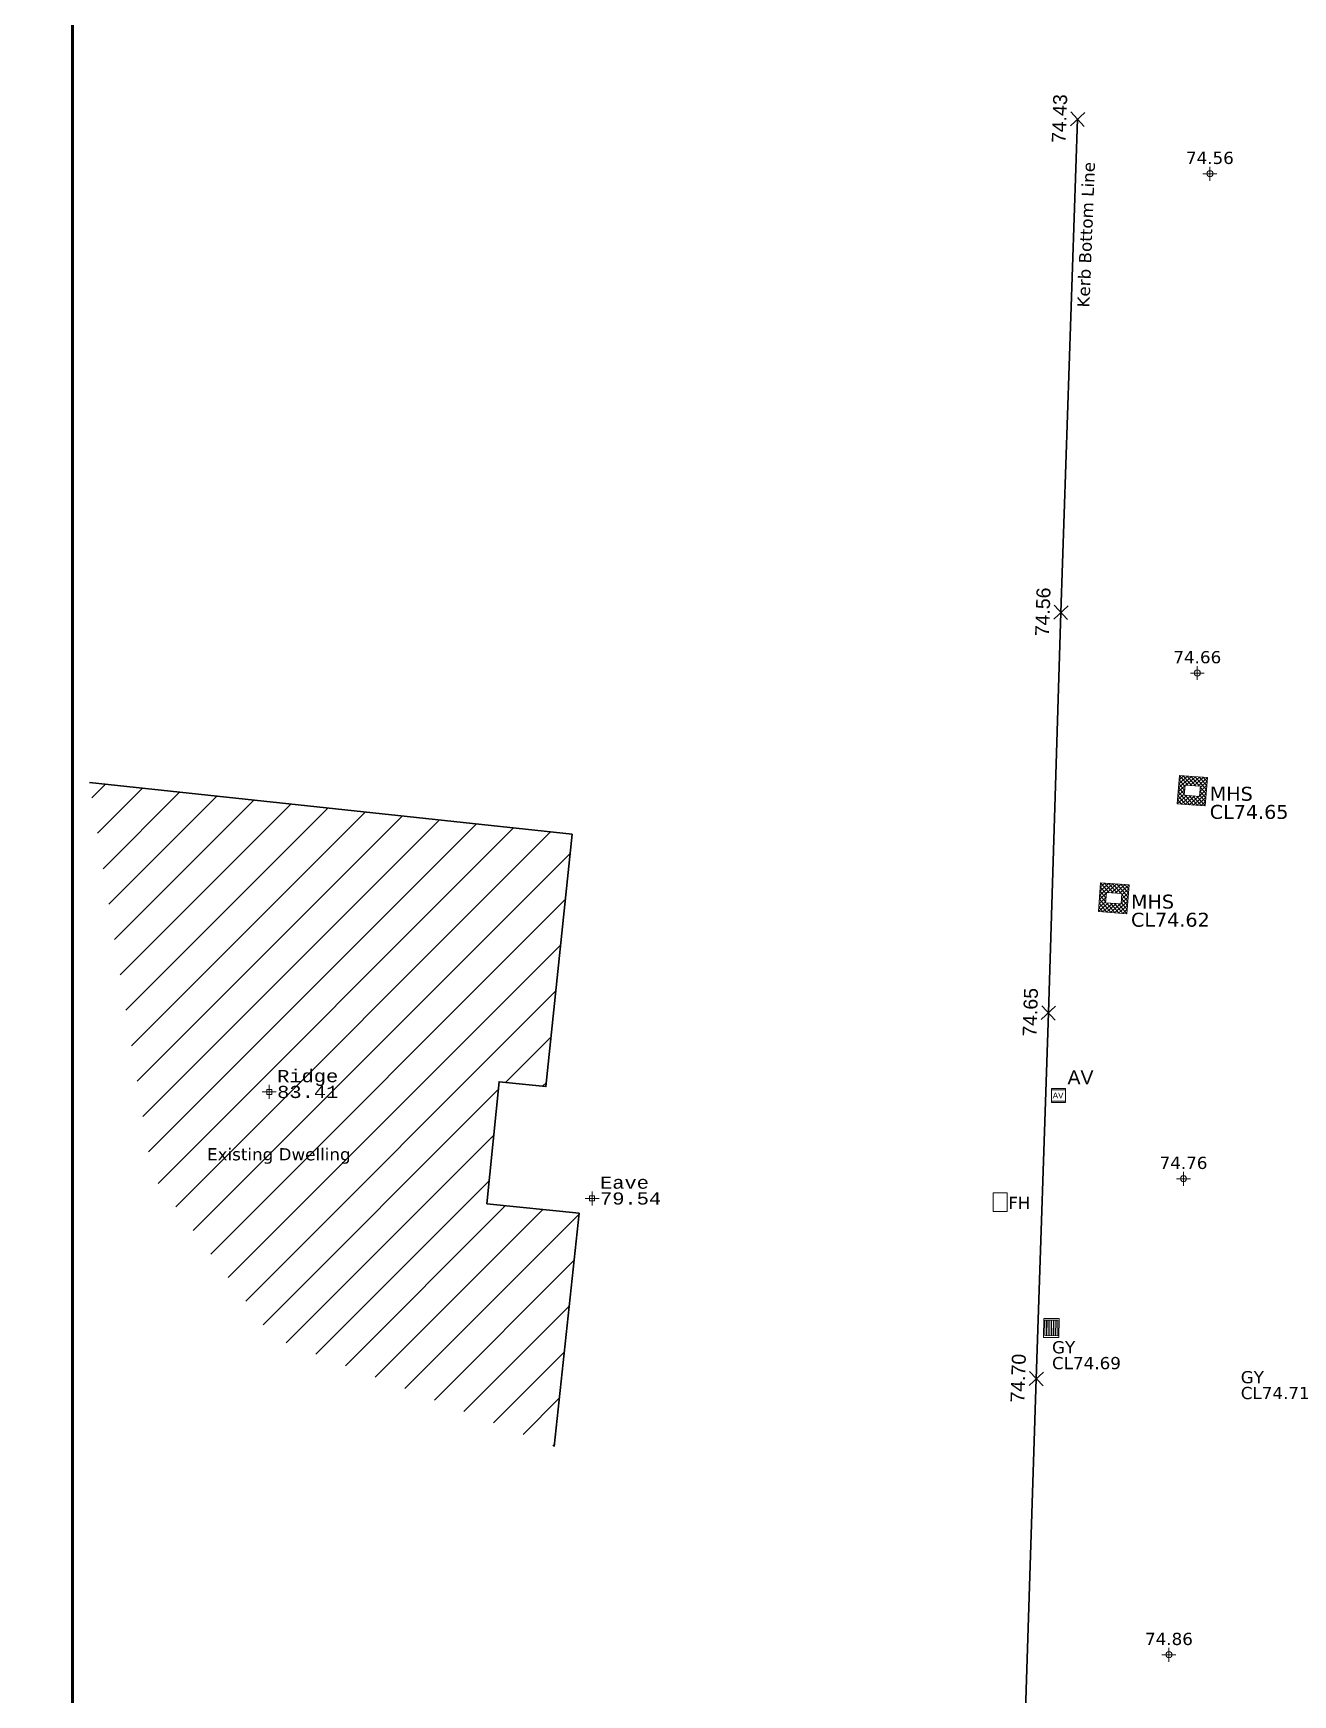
# Model space of a CAD drawing. Header units: metres. Extents: x 538443 to 538604, y 597904 to 598037.
# Drawn here: x 538442.51 to 538469.62, y 597942.54 to 597978.28 of the extents above; entities that cross this region are included whole.
import ezdxf
from ezdxf.enums import TextEntityAlignment as Align

# ---------------------------------------------------------------- set-up
doc = ezdxf.new("R2010")
doc.units = ezdxf.units.M
doc.header["$MEASUREMENT"] = 0
doc.header["$PDMODE"] = 1
doc.header["$PDSIZE"] = 0.1
doc.layers.get('0').update_dxf_attribs({"lineweight": 0})
for name, color, linetype, lineweight in [('Air Valve Symbol', 5, 'Continuous', 0), ('Air Valve Text', 5, 'Continuous', 0), ('Building Line', 5, 'Continuous', 35), ('Eave Elevation', 7, 'Continuous', 0), ('Eave Symbol', 7, 'Continuous', 0), ('Eave Text', 7, 'Continuous', 0), ('Fire Hydrant Symbol', 5, 'Continuous', 0), ('Fire Hydrant Text', 5, 'Continuous', 0), ('Gully Elevation', 150, 'Continuous', 0), ('Gully Symbol', 150, 'Continuous', 0), ('Gully Text', 150, 'Continuous', 0), ('Kerb Elevation', 7, 'Continuous', 0), ('Kerb Line', 7, 'Continuous', 35), ('Kerb Symbol', 7, 'Continuous', 0), ('Manhole Square Elevation', 7, 'Continuous', 0), ('Manhole Square Symbol', 7, 'Continuous', 0), ('Manhole Square Text', 7, 'Continuous', 0), ('Ridge Symbol', 7, 'Continuous', 0), ('Ridge Text', 7, 'Continuous', 0), ('Spot Height Symbol', 1, 'Continuous', 0), ('Template', 250, 'Continuous', 60), ('Text', 7, 'Continuous', 0)]:
    doc.layers.add(name, color=color, linetype=linetype, lineweight=lineweight)
doc.layers.add('POINTS', color=7, linetype='Continuous')
doc.layers.add('Spot Height-Text', color=7, linetype='Continuous')
doc.styles.add('2mm Arial', font='arial.ttf')
doc.styles.add('Edge Concrete 1.75', font='verdana.ttf')
doc.styles.add('Feature Height Text 1.75', font='cour.ttf')
doc.styles.add('Manhole Arial 2mm 115', font='verdana.ttf')
doc.styles.add('Spot Height Text', font='verdana.ttf')
doc.styles.get("Standard").update_dxf_attribs({"font": 'arial.ttf'})

# ---------------------------------------------------------------- blocks, each defined once
blk = doc.blocks.new('CROSS')
at = {"color": 0}
for points in [[(0.5, 0.5), (-0.5, -0.5)], [(0.5, -0.5), (-0.5, 0.5)]]:
    blk.add_lwpolyline(points, dxfattribs=at)
blk = doc.blocks.new('Gully')
for p, q in [((-0.311, -0.407), (-0.311, 0.407)), ((-0.286, -0.407), (-0.286, 0.407)), ((-0.161, -0.407), (-0.161, 0.407)), ((-0.136, -0.407), (-0.136, 0.407)), ((-0.011, -0.407), (-0.011, 0.407)), ((0.014, -0.407), (0.014, 0.407)), ((0.139, -0.407), (0.139, 0.407)), ((0.164, -0.407), (0.164, 0.407)), ((0.289, -0.407), (0.289, 0.407)), ((0.314, -0.407), (0.314, 0.407))]:
    blk.add_line(p, q)
for points in [[(0.5, 0.5), (-0.5, 0.5), (-0.5, -0.5), (0.5, -0.5)], [(0.426, 0.407), (-0.426, 0.407), (-0.426, -0.407), (0.426, -0.407)]]:
    blk.add_lwpolyline(points, close=True)
blk = doc.blocks.new('plus circle Colour 1')
at = {"color": 1, "lineweight": 0}
for p, q in [((0, 0), (0, 0.5)), ((0, 0), (-0.5, 0)), ((0.5, 0), (0, 0)), ((0, -0.5), (0, 0))]:
    blk.add_line(p, q, dxfattribs=at)
blk.add_circle((0, 0), 0.217, dxfattribs=at)
blk = doc.blocks.new('Air valve')
for p, q in [((0.5, 0.4), (-0.5, 0.4)), ((-0.5, -0.4), (0.5, -0.4))]:
    blk.add_line(p, q)
blk.add_lwpolyline([(-0.5, -0.5), (0.5, -0.5), (0.5, 0.5), (-0.5, 0.5)], close=True)
blk.add_text('AV', height=0.413).set_placement((-0.41, -0.2))
blk = doc.blocks.new('plus box')
for p, q in [((0, 0.5), (0, 0)), ((0, 0), (-0.5, 0)), ((0, 0), (0, -0.5)), ((0.5, 0), (0, 0))]:
    blk.add_line(p, q)
blk.add_lwpolyline([(-0.18, 0.18), (-0.18, -0.18), (0.18, -0.18), (0.18, 0.18)], close=True)

msp = doc.modelspace()

# ---------------------------------------------------------------- hatches: boundary and pattern name
at = {"layer": 'Text'}
h = msp.add_hatch(dxfattribs=at)
h.set_pattern_fill('ANSI31', color=5, scale=5)
h.paths.add_polyline_path([(538544.854, 598034.139), (538544.072, 598037.072), (538541.64, 598036.877), (538538.65, 598035.342), (538541.49, 598027.604), (538546.223, 598029.353)])
h.paths.add_polyline_path([(538541.898, 598036.157), (538541.898, 598036.252), (538541.843, 598036.252), (538541.748, 598036.307), (538541.843, 598036.307), (538541.843, 598036.362), (538541.898, 598036.457), (538541.898, 598036.362), (538541.953, 598036.362), (538542.048, 598036.307), (538541.953, 598036.307), (538541.953, 598036.252)], flags=16)
h.paths.add_polyline_path([(538525.045, 598029.3), (538517.611, 598027.856), (538512.092, 598026.783), (538515.001, 598018.507), (538523.995, 598021.7), (538531.905, 598024.514)])
h.paths.add_polyline_path([(538520.85, 598023.72), (538520.755, 598023.72), (538520.755, 598023.665), (538520.7, 598023.57), (538520.7, 598023.665), (538520.645, 598023.665), (538520.55, 598023.72), (538520.645, 598023.72), (538520.645, 598023.775), (538520.7, 598023.87), (538520.7, 598023.775), (538520.755, 598023.775)], flags=16)
h.paths.add_polyline_path([(538454.109, 597961.05), (538443.717, 597962.161), (538445.077, 597953.701), (538447.667, 597950.221), (538453.723, 597947.879), (538454.261, 597952.897), (538452.274, 597953.101), (538452.537, 597955.724), (538453.546, 597955.62)])
h.paths.add_polyline_path([(538447.534, 597955.451), (538447.439, 597955.506), (538447.534, 597955.506), (538447.534, 597955.561), (538447.589, 597955.656), (538447.589, 597955.561), (538447.644, 597955.561), (538447.739, 597955.506), (538447.644, 597955.506), (538447.644, 597955.451), (538447.589, 597955.356), (538447.589, 597955.451)], flags=16)
h.paths.add_polyline_path([(538450.956, 597941.06), (538444.235, 597941.895), (538442.509, 597936.061), (538443.223, 597931.956), (538444.741, 597929.323), (538451.686, 597927.946), (538452.047, 597930.709), (538449.68, 597930.991), (538450.171, 597934.943), (538450.178, 597934.943)])
h.paths.add_polyline_path([(538445.339, 597932.008), (538445.339, 597931.913), (538445.394, 597931.913), (538445.489, 597931.858), (538445.394, 597931.858), (538445.394, 597931.803), (538445.339, 597931.708), (538445.339, 597931.803), (538445.284, 597931.803), (538445.189, 597931.858), (538445.284, 597931.858), (538445.284, 597931.913)], flags=16)
h.paths.add_polyline_path([(538548.379, 597941.458), (538541.164, 597941.803), (538540.899, 597935.059), (538541.364, 597935.041), (538541.201, 597932.17), (538543.855, 597932.405), (538544.804, 597934.666), (538546.788, 597935.392)])
h.paths.add_polyline_path([(538543.986, 597941.524), (538543.891, 597941.524), (538543.891, 597941.469), (538543.836, 597941.374), (538543.836, 597941.469), (538543.781, 597941.469), (538543.686, 597941.524), (538543.781, 597941.524), (538543.781, 597941.579), (538543.836, 597941.674), (538543.836, 597941.579), (538543.891, 597941.579)], flags=16)
h.paths.add_polyline_path([(538543.609, 597938.306), (538543.514, 597938.306), (538543.514, 597938.251), (538543.459, 597938.156), (538543.459, 597938.251), (538543.404, 597938.251), (538543.309, 597938.306), (538543.404, 597938.306), (538543.404, 597938.361), (538543.459, 597938.456), (538543.459, 597938.361), (538543.514, 597938.361)], flags=16)
h.paths.add_polyline_path([(538446.164, 597953.872), (538449.429, 597953.872), (538449.429, 597954.395), (538446.164, 597954.395)], flags=24)
h.paths.add_polyline_path([(538447.665, 597955.535), (538449.233, 597955.535), (538449.233, 597956.101), (538447.665, 597956.101)], flags=24)
h.paths.add_polyline_path([(538447.686, 597955.294), (538449.212, 597955.294), (538449.212, 597955.737), (538447.686, 597955.737)], flags=24)
h.paths.add_polyline_path([(538443.495, 597933.964), (538446.76, 597933.964), (538446.76, 597934.487), (538443.495, 597934.487)], flags=24)
h.paths.add_polyline_path([(538445.415, 597931.887), (538446.983, 597931.887), (538446.983, 597932.453), (538445.415, 597932.453)], flags=24)
h.paths.add_polyline_path([(538445.436, 597931.646), (538446.962, 597931.646), (538446.962, 597932.089), (538445.436, 597932.089)], flags=24)
h.paths.add_polyline_path([(538543.028, 597936.412), (538546.293, 597936.412), (538546.293, 597936.935), (538543.028, 597936.935)], flags=24)
h.paths.add_polyline_path([(538542.727, 597940.856), (538543.622, 597940.856), (538543.622, 597941.306), (538542.727, 597941.306)], flags=24)
h.paths.add_polyline_path([(538542.726, 597940.459), (538543.928, 597940.459), (538543.928, 597940.919), (538542.726, 597940.919)], flags=24)
h.paths.add_polyline_path([(538543.535, 597938.335), (538545.103, 597938.335), (538545.103, 597938.901), (538543.535, 597938.901)], flags=24)
h.paths.add_polyline_path([(538543.556, 597938.094), (538545.082, 597938.094), (538545.082, 597938.537), (538543.556, 597938.537)], flags=24)

# ---------------------------------------------------------------- linework, layer by layer
at = {"layer": 'Building Line'}
msp.add_lwpolyline([(538453.723, 597947.879), (538454.261, 597952.897), (538452.274, 597953.101), (538452.537, 597955.724), (538453.546, 597955.62), (538454.109, 597961.05), (538443.717, 597962.161)], dxfattribs=at)
at = {"layer": 'Fire Hydrant Symbol'}
msp.add_lwpolyline([(538463.174, 597952.934), (538463.174, 597953.334), (538463.474, 597953.334), (538463.474, 597952.934), (538463.174, 597952.934)], dxfattribs=at)
at = {"layer": 'Kerb Line'}
msp.add_lwpolyline([(538463.856, 597941.743), (538464.102, 597949.335), (538464.363, 597957.206), (538464.632, 597965.822), (538464.991, 597976.434)], dxfattribs=at)
at = {"layer": 'Manhole Square Symbol'}
for p, q in [((538467.136, 597961.705), (538467.182, 597962.314)), ((538467.162, 597962.049), (538467.444, 597962.294)), ((538467.169, 597962.135), (538467.359, 597962.3)), ((538467.175, 597962.222), (538467.274, 597962.307)), ((538467.182, 597962.314), (538467.785, 597962.268)), ((538467.182, 597962.314), (538467.361, 597962.104)), ((538467.267, 597962.307), (538467.446, 597962.097)), ((538467.321, 597962.107), (538467.529, 597962.287)), ((538467.353, 597962.301), (538467.531, 597962.091)), ((538467.407, 597962.1), (538467.615, 597962.281)), ((538467.438, 597962.294), (538467.617, 597962.085)), ((538467.492, 597962.094), (538467.7, 597962.275)), ((538467.523, 597962.288), (538467.765, 597962.004)), ((538467.609, 597962.282), (538467.772, 597962.09)), ((538467.694, 597962.275), (538467.778, 597962.176)), ((538467.143, 597961.791), (538467.289, 597961.918)), ((538467.149, 597961.877), (538467.296, 597962.004)), ((538467.156, 597961.963), (538467.302, 597962.091)), ((538467.156, 597961.969), (538467.398, 597961.685)), ((538467.163, 597962.055), (538467.289, 597961.908)), ((538467.169, 597962.142), (538467.295, 597961.994)), ((538467.176, 597962.228), (538467.302, 597962.08)), ((538467.287, 597961.89), (538467.304, 597962.108)), ((538467.304, 597962.108), (538467.634, 597962.083)), ((538467.477, 597961.679), (538467.759, 597961.924)), ((538467.577, 597962.088), (538467.785, 597962.268)), ((538467.618, 597961.865), (538467.634, 597962.083)), ((538467.619, 597961.883), (538467.766, 597962.01)), ((538467.626, 597961.969), (538467.772, 597962.096)), ((538467.626, 597961.979), (538467.752, 597961.832)), ((538467.632, 597962.055), (538467.779, 597962.182)), ((538467.633, 597962.066), (538467.759, 597961.918)), ((538467.739, 597961.659), (538467.785, 597962.268)), ((538467.136, 597961.705), (538467.344, 597961.886)), ((538467.136, 597961.705), (538467.739, 597961.659)), ((538467.143, 597961.797), (538467.228, 597961.698)), ((538467.15, 597961.883), (538467.313, 597961.692)), ((538467.221, 597961.698), (538467.43, 597961.879)), ((538467.287, 597961.89), (538467.618, 597961.865)), ((538467.305, 597961.889), (538467.483, 597961.679)), ((538467.307, 597961.692), (538467.515, 597961.873)), ((538467.39, 597961.882), (538467.569, 597961.672)), ((538467.392, 597961.686), (538467.6, 597961.866)), ((538467.475, 597961.876), (538467.654, 597961.666)), ((538467.561, 597961.869), (538467.739, 597961.659)), ((538467.563, 597961.673), (538467.753, 597961.838)), ((538467.62, 597961.893), (538467.746, 597961.745)), ((538467.648, 597961.666), (538467.746, 597961.752)), ((538465.441, 597959.385), (538465.486, 597960.006)), ((538465.46, 597959.648), (538465.609, 597959.779)), ((538465.467, 597959.736), (538465.753, 597959.986)), ((538465.473, 597959.824), (538465.666, 597959.993)), ((538465.473, 597959.83), (538465.602, 597959.68)), ((538465.479, 597959.912), (538465.579, 597959.999)), ((538465.48, 597959.918), (538465.608, 597959.768)), ((538465.486, 597960.006), (538466.099, 597959.961)), ((538465.486, 597960.006), (538465.668, 597959.792)), ((538465.573, 597959.999), (538465.755, 597959.786)), ((538465.594, 597959.574), (538465.61, 597959.797)), ((538465.61, 597959.797), (538465.946, 597959.772)), ((538465.628, 597959.795), (538465.839, 597959.98)), ((538465.66, 597959.993), (538465.842, 597959.78)), ((538465.715, 597959.789), (538465.926, 597959.974)), ((538465.746, 597959.987), (538465.929, 597959.774)), ((538465.802, 597959.783), (538466.013, 597959.968)), ((538465.833, 597959.981), (538466.08, 597959.692)), ((538465.888, 597959.776), (538466.099, 597959.961)), ((538465.92, 597959.974), (538466.086, 597959.779)), ((538465.93, 597959.55), (538465.946, 597959.772)), ((538465.938, 597959.655), (538466.087, 597959.786)), ((538465.944, 597959.743), (538466.093, 597959.873)), ((538466.007, 597959.968), (538466.093, 597959.867)), ((538466.054, 597959.34), (538466.099, 597959.961)), ((538465.441, 597959.385), (538465.652, 597959.57)), ((538465.448, 597959.473), (538465.596, 597959.603)), ((538465.448, 597959.479), (538465.534, 597959.378)), ((538465.454, 597959.56), (538465.603, 597959.691)), ((538465.454, 597959.567), (538465.621, 597959.372)), ((538465.461, 597959.655), (538465.708, 597959.366)), ((538465.467, 597959.742), (538465.596, 597959.592)), ((538465.528, 597959.379), (538465.739, 597959.563)), ((538465.594, 597959.574), (538465.93, 597959.55)), ((538465.612, 597959.573), (538465.794, 597959.359)), ((538465.615, 597959.372), (538465.826, 597959.557)), ((538465.699, 597959.566), (538465.881, 597959.353)), ((538465.701, 597959.366), (538465.912, 597959.551)), ((538465.785, 597959.56), (538465.968, 597959.347)), ((538465.788, 597959.36), (538466.074, 597959.61)), ((538465.872, 597959.554), (538466.054, 597959.34)), ((538465.875, 597959.353), (538466.068, 597959.522)), ((538465.932, 597959.568), (538466.08, 597959.698)), ((538465.932, 597959.579), (538466.061, 597959.428)), ((538465.939, 597959.666), (538466.067, 597959.516)), ((538465.945, 597959.754), (538466.073, 597959.604)), ((538465.962, 597959.347), (538466.061, 597959.435)), ((538465.441, 597959.385), (538466.054, 597959.34))]:
    msp.add_line(p, q, dxfattribs=at)
at = {"layer": 'POINTS'}
for p in [(538464.991, 597976.434), (538467.839, 597975.261), (538464.632, 597965.822), (538467.568, 597964.519), (538467.182, 597962.314), (538443.717, 597962.161), (538467.785, 597962.265), (538467.136, 597961.705), (538453.891, 597961.073), (538454.102, 597960.982), (538465.486, 597960.006), (538466.099, 597959.956), (538465.441, 597959.385), (538464.363, 597957.206), (538447.589, 597955.506), (538453.547, 597955.627), (538464.579, 597955.429), (538452.461, 597954.964), (538462.877, 597953.764), (538452.313, 597953.487), (538462.867, 597953.469), (538463.327, 597953.46), (538467.271, 597953.639), (538452.638, 597953.064), (538454.54, 597953.214), (538454.058, 597952.918), (538454.248, 597952.772), (538464.264, 597950.635), (538464.592, 597950.656), (538464.259, 597950.225), (538464.102, 597949.335), (538469.623, 597949.304), (538453.723, 597947.879), (538466.958, 597943.397)]:
    msp.add_point(p, dxfattribs=at)
at = {"layer": 'Template'}
msp.add_lwpolyline([(538443.355, 598004.719), (538587.947, 598004.719), (538587.947, 597903.861), (538443.355, 597903.861)], close=True, dxfattribs=at)

# ---------------------------------------------------------------- block references
at = {"layer": 'Air Valve Symbol', "xscale": 0.3, "yscale": 0.3, "zscale": 0.3}
msp.add_blockref('Air valve', (538464.579, 597955.429), dxfattribs=at)
at = {"layer": 'Eave Symbol', "xscale": 0.3, "yscale": 0.3, "zscale": 0.3}
msp.add_blockref('plus box', (538454.54, 597953.214), dxfattribs=at)
at = {"layer": 'Gully Symbol', "xscale": 0.3277195339365757, "yscale": 0.4100304867040688, "zscale": 0.3277195339365757, "rotation": 359.3013056164285}
msp.add_blockref('Gully', (538464.425, 597950.428), dxfattribs=at)
at = {"layer": 'Kerb Symbol', "xscale": 0.3, "yscale": 0.3, "zscale": 0.3}
for p, rotation in [((538464.991, 597976.434), 358.0624440750937), ((538464.632, 597965.822), 358.1370971643584), ((538464.363, 597957.206), 358.1562676418075), ((538464.102, 597949.335), 358.1224531017509)]:
    msp.add_blockref('CROSS', p, dxfattribs=dict(at, rotation=rotation))
at = {"layer": 'Ridge Symbol', "xscale": 0.3, "yscale": 0.3, "zscale": 0.3}
msp.add_blockref('plus box', (538447.589, 597955.506), dxfattribs=at)
at = {"layer": 'Spot Height Symbol', "xscale": 0.3, "yscale": 0.3, "zscale": 0.3}
for p in [(538467.839, 597975.261), (538467.839, 597975.261), (538467.568, 597964.519), (538467.568, 597964.519), (538467.271, 597953.639), (538467.271, 597953.639), (538466.958, 597943.397), (538466.958, 597943.397)]:
    msp.add_blockref('plus circle Colour 1', p, dxfattribs=at)

# ---------------------------------------------------------------- texts
at = {"layer": 'Air Valve Text', "style": '2mm Arial'}
msp.add_text('AV', height=0.3, dxfattribs=at).set_placement((538464.774, 597955.819), align=Align.MIDDLE_LEFT)
at = {"layer": 'Eave Elevation', "style": 'Feature Height Text 1.75'}
msp.add_text('79.54', height=0.2625, dxfattribs=at).set_placement((538454.711, 597953.214), align=Align.MIDDLE_LEFT)
at = {"layer": 'Eave Text', "style": 'Feature Height Text 1.75'}
msp.add_text('Eave', height=0.2625, dxfattribs=at).set_placement((538454.711, 597953.555), align=Align.MIDDLE_LEFT)
at = {"layer": 'Fire Hydrant Text', "style": 'Edge Concrete 1.75'}
msp.add_text('FH', height=0.2625, dxfattribs=at).set_placement((538463.498, 597953.119), align=Align.MIDDLE_LEFT)
at = {"layer": 'Gully Elevation', "style": 'Spot Height Text'}
for s, p in [('CL74.69', (538464.441, 597949.672)), ('CL74.71', (538468.504, 597949.028))]:
    msp.add_text(s, height=0.2625, dxfattribs=at).set_placement(p, align=Align.MIDDLE_LEFT)
at = {"layer": 'Gully Text', "style": 'Spot Height Text'}
for p in [(538464.441, 597950.013), (538468.504, 597949.369)]:
    msp.add_text('GY', height=0.2625, dxfattribs=at).set_placement(p, align=Align.MIDDLE_LEFT)
at = {"layer": 'Kerb Elevation', "style": '2mm Arial'}
for s, rotation, p in [('74.43', 88.0624, (538464.601, 597976.447)), ('74.56', 88.1371, (538464.242, 597965.835)), ('74.65', 88.1563, (538463.973, 597957.219)), ('74.70', 88.1225, (538463.712, 597949.348))]:
    msp.add_text(s, height=0.3, rotation=rotation, dxfattribs=at).set_placement(p, align=Align.MIDDLE_CENTER)
at = {"layer": 'Manhole Square Elevation', "style": 'Manhole Arial 2mm 115'}
for s, p in [('CL74.65', (538467.836, 597961.531)), ('CL74.62', (538466.141, 597959.211))]:
    msp.add_text(s, height=0.3, dxfattribs=at).set_placement(p, align=Align.MIDDLE_LEFT)
at = {"layer": 'Manhole Square Text', "style": 'Manhole Arial 2mm 115'}
for p in [(538467.836, 597961.921), (538466.141, 597959.601)]:
    msp.add_text('MHS', height=0.3, dxfattribs=at).set_placement(p, align=Align.MIDDLE_LEFT)
at = {"layer": 'Ridge Symbol', "style": 'Feature Height Text 1.75'}
msp.add_text('83.41', height=0.2625, dxfattribs=at).set_placement((538447.76, 597955.506), align=Align.MIDDLE_LEFT)
at = {"layer": 'Ridge Text', "style": 'Feature Height Text 1.75'}
msp.add_text('Ridge', height=0.2625, dxfattribs=at).set_placement((538447.76, 597955.847), align=Align.MIDDLE_LEFT)
at = {"layer": 'Spot Height-Text', "style": 'Spot Height Text'}
for s, p in [('74.56', (538467.839, 597975.602)), ('74.66', (538467.568, 597964.86)), ('74.76', (538467.271, 597953.98)), ('74.86', (538466.958, 597943.738))]:
    msp.add_text(s, height=0.2625, dxfattribs=at).set_placement(p, align=Align.MIDDLE_CENTER)
at = {"layer": 'Text', "style": 'Spot Height Text'}
msp.add_text('Kerb Bottom Line', height=0.2625, rotation=87.7528, dxfattribs=at).set_placement((538465.174, 597973.949), align=Align.MIDDLE_CENTER)
msp.add_text('Existing Dwelling', height=0.2625, dxfattribs=at).set_placement((538447.796, 597954.165), align=Align.MIDDLE_CENTER)

doc.saveas('drawing.dxf')
